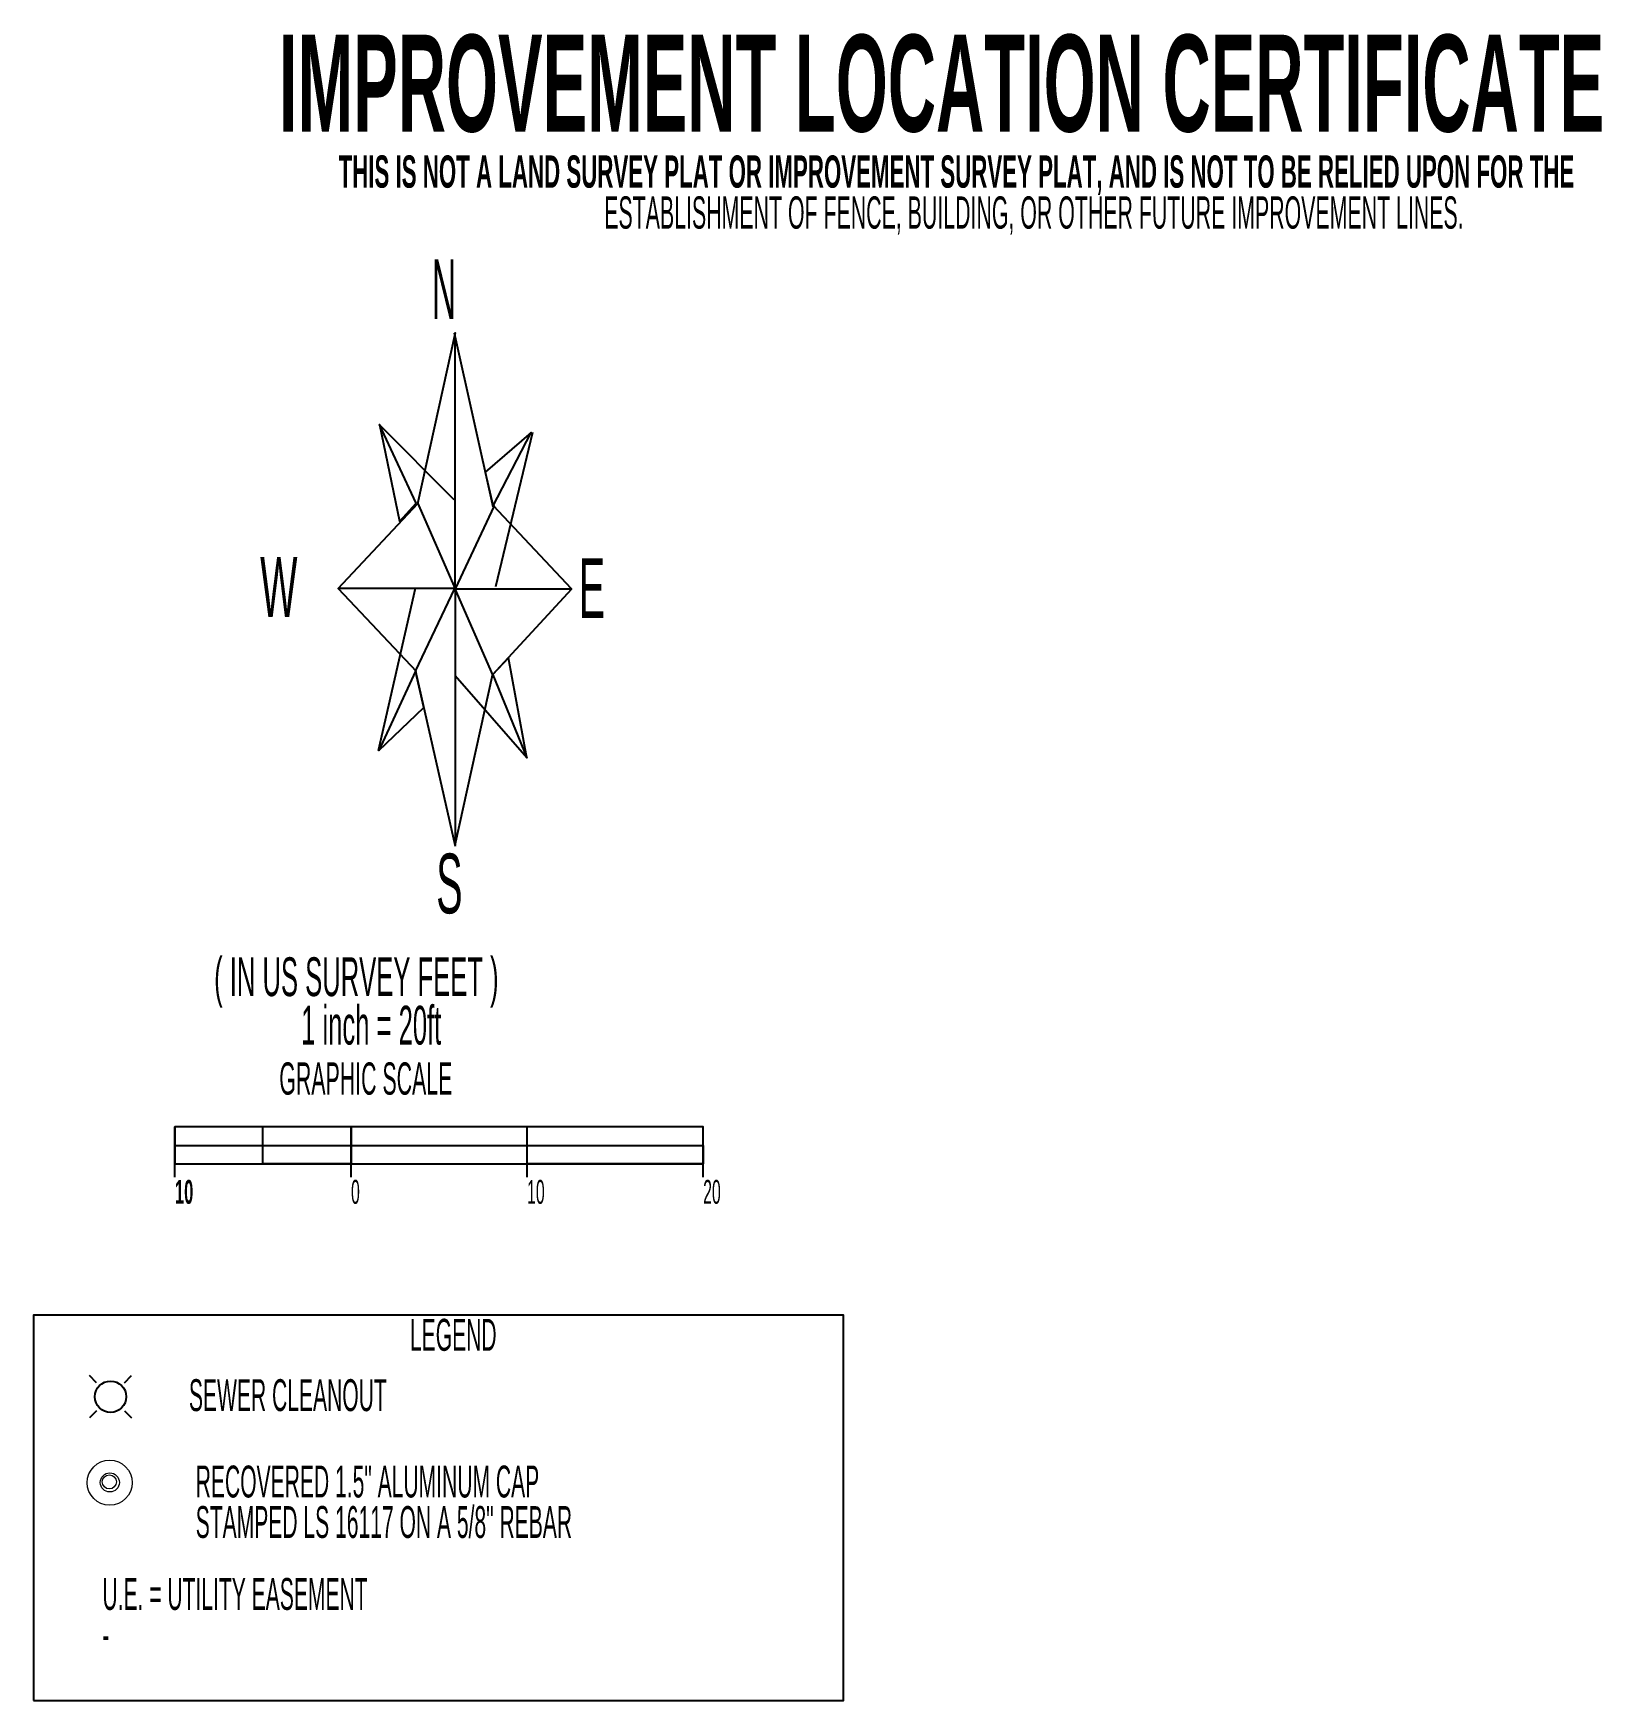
# Model space of a CAD drawing. Extents: x 2835785 to 2851632, y 1243954 to 1251877.
# Drawn here: x 2847451.1 to 2847584.7, y 1244198.6 to 1244340.6 of the extents above; entities that cross this region are included whole.
import ezdxf

# ---------------------------------------------------------------- set-up
doc = ezdxf.new("R2010")
doc.units = 0
doc.header["$MEASUREMENT"] = 0
doc.layers.add('Layout', color=5, linetype='Continuous', true_color=0x0000ff)
doc.layers.add('Text', color=5, linetype='Continuous', true_color=0x0000ff)
doc.styles.add('Abadi MT Condensed Light1', font='txt', dxfattribs={"width": 0.383922, "height": 6.468333})
doc.styles.add('Arial34', font='arialbd.ttf', dxfattribs={"width": 0.383784, "height": 10.483334})
doc.styles.add('Arial35', font='arialbd.ttf', dxfattribs={"width": 0.384065, "height": 3.493333})
doc.styles.add('Arial43', font='arialbd.ttf', dxfattribs={"width": 0.384021, "height": 2.586667})

msp = doc.modelspace()

# ---------------------------------------------------------------- linework, layer by layer
at = {"layer": 'Layout', "color": 5, "linetype": 'ByBlock', "ltscale": 30, "true_color": 0x0000ff}
for p, q in [((2847486.98, 1244315.11), (2847490.28, 1244300.32)), ((2847486.99, 1244300.87), (2847480.6, 1244307.28)), ((2847493.64, 1244306.6), (2847490.5, 1244293.45)), ((2847483.85, 1244300.54), (2847477.08, 1244293.3)), ((2847480.54, 1244279.51), (2847483.67, 1244293.35)), ((2847490.25, 1244285.96), (2847497, 1244293.28)), ((2847483.68, 1244286.29), (2847487.06, 1244271.37)), ((2847493.16, 1244278.88), (2847487.07, 1244285.87))]:
    msp.add_line(p, q, dxfattribs=at)
at = {"layer": 'Layout', "color": 18, "linetype": 'ByBlock', "lineweight": 25, "ltscale": 30, "true_color": 0x000000}
for p, q in [((2847456.5, 1244225.65), (2847455.9, 1244226.25)), ((2847456.5, 1244225.65), (2847455.9, 1244226.25)), ((2847458.9, 1244225.65), (2847459.5, 1244226.25)), ((2847456.5, 1244223.25), (2847455.9, 1244222.65)), ((2847458.9, 1244223.25), (2847459.5, 1244222.65))]:
    msp.add_line(p, q, dxfattribs=at)
at = {"layer": 'Layout', "color": 5, "linetype": 'ByBlock', "ltscale": 30, "true_color": 0x0000ff}
for points in [[(2847487.06, 1244293.29), (2847487.07, 1244315.1), (2847483.85, 1244300.53), (2847483.85, 1244300.62), (2847487.06, 1244293.29)], [(2847483.75, 1244300.58), (2847480.61, 1244307.28), (2847482.32, 1244299.07), (2847482.36, 1244299.07), (2847483.75, 1244300.58)], [(2847490.28, 1244300.3), (2847493.55, 1244306.62), (2847489.62, 1244303.24), (2847490.29, 1244300.31), (2847490.28, 1244300.3)], [(2847487.05, 1244293.3), (2847496.98, 1244293.3), (2847490.34, 1244300.35), (2847490.39, 1244300.35), (2847487.05, 1244293.3)], [(2847487.02, 1244293.31), (2847477.09, 1244293.31), (2847483.73, 1244286.27), (2847483.68, 1244286.27), (2847487.02, 1244293.31)], [(2847487.06, 1244293.28), (2847487.06, 1244271.47), (2847490.27, 1244286.05), (2847490.27, 1244285.95), (2847487.06, 1244293.28)], [(2847490.26, 1244285.97), (2847493.18, 1244278.89), (2847491.6, 1244287.41), (2847490.25, 1244285.97), (2847490.26, 1244285.97)], [(2847483.69, 1244286.27), (2847480.57, 1244279.52), (2847484.38, 1244283.19), (2847483.68, 1244286.27), (2847483.69, 1244286.27)]]:
    msp.add_lwpolyline(points, dxfattribs=at)
at = {"layer": 'Layout', "color": 5, "linetype": 'ByBlock', "lineweight": 25, "ltscale": 30, "true_color": 0x0000ff}
msp.add_lwpolyline([(2847451.13, 1244198.56), (2847520.14, 1244198.56), (2847520.14, 1244231.39), (2847451.13, 1244231.39), (2847451.13, 1244198.56)], dxfattribs=at)
at = {"layer": 'Layout', "color": 18, "linetype": 'ByBlock', "lineweight": 25, "ltscale": 30, "true_color": 0x000000}
msp.add_circle((2847457.7, 1244224.45), 1.34, dxfattribs=at)
at = {"layer": 'Layout', "color": 18, "linetype": 'ByBlock', "lineweight": 20, "ltscale": 30, "true_color": 0x000000}
msp.add_circle((2847457.63, 1244217.13), 1.92, dxfattribs=at)
at = {"layer": 'Layout', "color": 18, "linetype": 'ByBlock', "lineweight": 0, "ltscale": 30, "true_color": 0x000000}
for centre, radius in [((2847457.64, 1244217.15), 0.812), ((2847457.6, 1244217.2), 0.6)]:
    msp.add_circle(centre, radius, dxfattribs=at)
at = {"layer": 'Text', "color": 5, "linetype": 'ByBlock', "ltscale": 30, "true_color": 0x0000ff}
for p, q in [((2847463.19, 1244243.17), (2847463.19, 1244247.44)), ((2847463.19, 1244244.3), (2847463.19, 1244247.44)), ((2847470.69, 1244244.3), (2847470.69, 1244247.44)), ((2847478.19, 1244243.17), (2847478.19, 1244247.44)), ((2847478.19, 1244244.3), (2847478.19, 1244247.44)), ((2847493.19, 1244243.17), (2847493.19, 1244247.44)), ((2847508.19, 1244243.17), (2847508.19, 1244247.44)), ((2847463.19, 1244245.87), (2847508.19, 1244245.87))]:
    msp.add_line(p, q, dxfattribs=at)
for points in [[(2847463.19, 1244244.3), (2847508.19, 1244244.3), (2847508.19, 1244247.44), (2847463.19, 1244247.44), (2847463.19, 1244244.3)], [(2847463.19, 1244245.87), (2847470.69, 1244245.87), (2847470.69, 1244247.44), (2847463.19, 1244247.44), (2847463.19, 1244245.87)], [(2847478.19, 1244245.87), (2847493.19, 1244245.87), (2847493.19, 1244247.44), (2847478.19, 1244247.44), (2847478.19, 1244245.87)], [(2847470.69, 1244245.87), (2847478.19, 1244245.87), (2847478.19, 1244244.3), (2847470.69, 1244244.3), (2847470.69, 1244245.87)], [(2847493.19, 1244245.87), (2847508.19, 1244245.87), (2847508.19, 1244244.3), (2847493.19, 1244244.3), (2847493.19, 1244245.87)]]:
    msp.add_lwpolyline(points, dxfattribs=at)

# ---------------------------------------------------------------- texts
at = {"layer": 'Layout'}
for s, height, style, width, p in [('IMPROVEMENT LOCATION CERTIFICATE', 8.2533, 'Arial34', 0.493782, (2847472.05, 1244332.25)), ('THIS IS NOT A LAND SURVEY PLAT OR IMPROVEMENT SURVEY PLAT, AND IS NOT TO BE RELIED UPON FOR THE ', 2.75, 'Arial35', 0.494229, (2847477.13, 1244327.47)), ('N', 5.09, 'Abadi MT Condensed Light1', 0.493901, (2847485.07, 1244316.27))]:
    msp.add_text(s, height=height, dxfattribs=dict(at, style=style, width=width)).set_placement(p)
for s, height, width, p in [('ESTABLISHMENT OF FENCE, BUILDING, OR OTHER FUTURE IMPROVEMENT LINES.', 2.75, 0.494229, (2847499.76, 1244323.98)), ('W', 5.09, 0.493901, (2847470.45, 1244290.9)), ('E', 5.09, 0.493901, (2847497.59, 1244290.8)), ('S', 5.09, 0.493901, (2847485.45, 1244265.64)), ('( IN US SURVEY FEET )', 3.3017, 0.493865, (2847466.53, 1244258.59)), ('1 inch = 20ft', 3.3017, 0.493865, (2847473.94, 1244254.46)), ('GRAPHIC SCALE', 2.75, 0.494229, (2847472.08, 1244250.19)), ('LEGEND', 2.715, 0.494403, (2847483.21, 1244228.37)), ('SEWER CLEANOUT', 2.715, 0.494403, (2847464.38, 1244223.23)), ('RECOVERED 1.5" ALUMINUM CAP ', 2.715, 0.494403, (2847464.96, 1244215.87)), ('STAMPED LS 16117 ON A 5/8" REBAR', 2.715, 0.494403, (2847464.96, 1244212.42)), ('U.E. = UTILITY EASEMENT ', 2.715, 0.494403, (2847457.01, 1244206.29)), ('-', 2.71, 0.494403, (2847457.01, 1244202.84))]:
    msp.add_text(s, height=height, dxfattribs=dict(at, width=width)).set_placement(p)
at = {"layer": 'Text', "style": 'Arial43', "width": 0.494032}
msp.add_text('10', height=2.037, dxfattribs=at).set_placement((2847463.19, 1244240.89))
at = {"layer": 'Text', "width": 0.494032}
for s, height, p in [('0', 2.04, (2847478.19, 1244240.89)), ('10', 2.037, (2847493.19, 1244240.89)), ('20', 2.037, (2847508.19, 1244240.89))]:
    msp.add_text(s, height=height, dxfattribs=at).set_placement(p)

doc.saveas('drawing.dxf')
